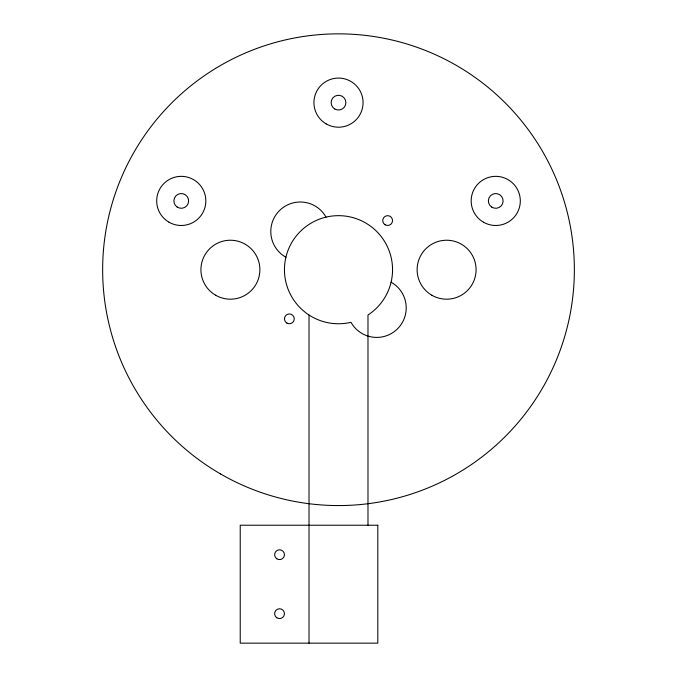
<?xml version="1.0" encoding="UTF-8"?>
<svg xmlns="http://www.w3.org/2000/svg" width="677" height="677" viewBox="0 0 677 677"><rect width="100%" height="100%" fill="white"/><g stroke="black" fill="none" stroke-linecap="round" stroke-linejoin="round"><path stroke-width="1.02" d="M367.983 525.225L367.983 315.008A54.05 54.05 0 0 0 368.347 224.646A54.05 54.05 0 0 0 285.288 260.247A54.05 54.05 0 0 0 350.974 322.303A29.483 29.483 0 0 0 397.568 328.777A29.483 29.483 0 0 0 391.094 282.182M309.017 315.008L309.017 643.15M285.906 257.235A29.483 29.483 0 0 1 279.432 210.64A29.483 29.483 0 0 1 326.026 217.114M377.808 525.225L240.225 525.225L240.225 643.15L377.808 643.15L377.808 525.225M215.658 295.24A29.483 29.483 0 0 0 259.883 269.708A29.483 29.483 0 0 0 215.658 244.177A29.483 29.483 0 0 0 215.658 295.24M431.858 295.24A29.483 29.483 0 0 0 476.083 269.708A29.483 29.483 0 0 0 431.858 244.177A29.483 29.483 0 0 0 431.858 295.24M177.162 207.044A7.371 7.371 0 0 0 188.612 201.399A7.371 7.371 0 0 0 178 194.307A7.371 7.371 0 0 0 177.162 207.044M491.646 207.044A7.371 7.371 0 0 0 503.096 201.399A7.371 7.371 0 0 0 492.475 194.307A7.371 7.371 0 0 0 491.646 207.044M334.819 109.022A7.371 7.371 0 0 0 345.871 102.642A7.371 7.371 0 0 0 334.819 96.261A7.371 7.371 0 0 0 334.819 109.022M286.904 323.098A4.917 4.917 0 0 0 294.275 318.842A4.917 4.917 0 0 0 286.904 314.593A4.917 4.917 0 0 0 286.904 323.098M385.179 224.823A4.917 4.917 0 0 0 392.55 220.575A4.917 4.917 0 0 0 385.179 216.318A4.917 4.917 0 0 0 385.179 224.823M168.979 222.191A24.567 24.567 0 0 0 205.833 200.917A24.567 24.567 0 0 0 168.979 179.642A24.567 24.567 0 0 0 168.979 222.191M326.212 123.916A24.567 24.567 0 0 0 363.067 102.642A24.567 24.567 0 0 0 326.212 81.367A24.567 24.567 0 0 0 326.212 123.916M483.454 222.191A24.567 24.567 0 0 0 520.308 200.917A24.567 24.567 0 0 0 483.454 179.642A24.567 24.567 0 0 0 483.454 222.191M276.808 617.754A4.917 4.917 0 0 0 284.442 613.988A4.917 4.917 0 0 0 277.358 609.258A4.917 4.917 0 0 0 276.808 617.754M276.808 558.787A4.917 4.917 0 0 0 284.442 555.022A4.917 4.917 0 0 0 277.358 550.299A4.917 4.917 0 0 0 276.808 558.787M220.575 473.968A235.858 235.858 0 0 0 574.358 269.708A235.858 235.858 0 0 0 220.575 65.449A235.858 235.858 0 0 0 220.575 473.968"/></g></svg>
